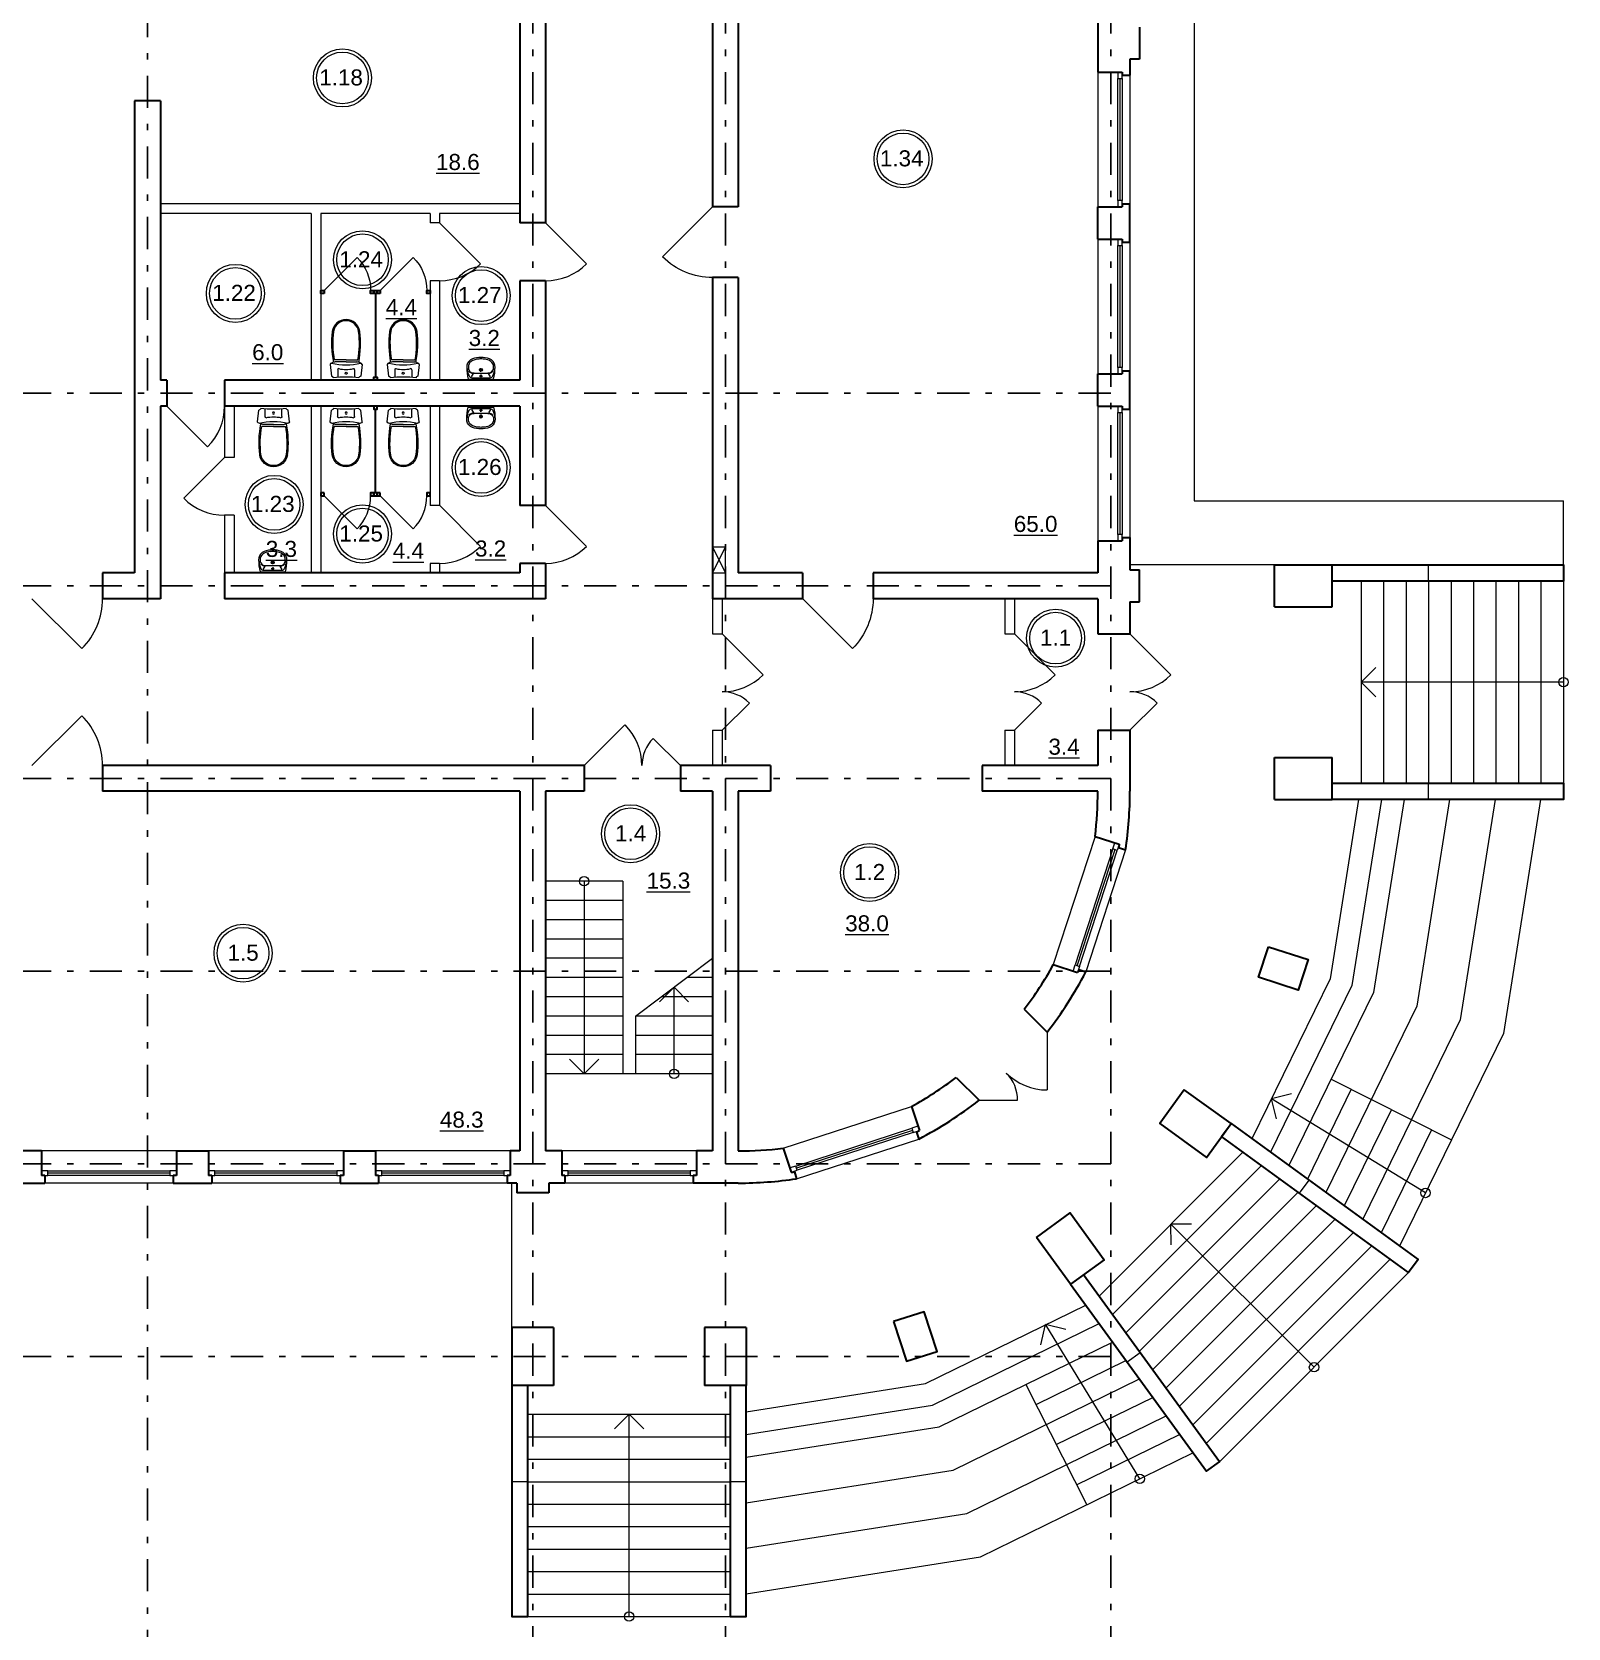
# Model space of a CAD drawing. Header units: metres. Extents: x -306 to 273, y -329 to 512.
# Drawn here: x -270.11 to -246.19, y 296.68 to 321.53 of the extents above; entities that cross this region are included whole.
import ezdxf
from ezdxf.enums import TextEntityAlignment as Align

# ---------------------------------------------------------------- set-up
doc = ezdxf.new("R2010")
doc.units = ezdxf.units.M
doc.header["$MEASUREMENT"] = 0
doc.linetypes.add('( Dashdot )', pattern=[1.001, 0.5, -0.25, 0.001, -0.25])
doc.styles.add('Style-Arial', font='arial.ttf')

# ---------------------------------------------------------------- blocks, each defined once
blk = doc.blocks.new('*U1790')
at = {"color": 7, "linetype": 'Continuous', "lineweight": 13}
blk.add_line((-0.55, -0.389), (0.228, 0.389), dxfattribs=at)
at = {"color": 7, "linetype": 'Continuous', "lineweight": 0}
blk.add_arc((-0.55, -0.389), 1.1, 0, 45, dxfattribs=at)
blk = doc.blocks.new('*U1791')
at = {"color": 7, "linetype": 'Continuous', "lineweight": 13}
for p, q in [((-0.75, -0.318), (-0.114, 0.318)), ((0.75, -0.318), (0.326, 0.106))]:
    blk.add_line(p, q, dxfattribs=at)
at = {"color": 7, "linetype": 'Continuous', "lineweight": 0}
for centre, radius, start, end in [((-0.75, -0.318), 0.9, 0, 45), ((0.75, -0.318), 0.6, 135, 180)]:
    blk.add_arc(centre, radius, start, end, dxfattribs=at)
blk = doc.blocks.new('ун2')
at = {"color": 252, "lineweight": 13}
for p, q in [((-0.131, -0.114), (-0.131, 0.006)), ((0.131, -0.114), (0.131, 0.006)), ((-0.25, -0.194), (-0.229, -0.012)), ((0, -0.235), (-0.168, -0.235)), ((0, -0.235), (0.168, -0.235)), ((0.25, -0.194), (0.229, -0.012)), ((0, -0.266), (-0.184, -0.266)), ((0, -0.266), (0.184, -0.266))]:
    blk.add_line(p, q, dxfattribs=at)
blk.add_circle((0, -0.058), 0.0157, dxfattribs=at)
for centre, radius, start, end in [((-0.225, 0.014), 0.0259, 262.0147, 1.5137), ((0, 1.373), 1.373, 261.6431, 278.3569), ((0.225, 0.014), 0.0258, 178.1572, 278.1058), ((-0.226, -0.192), 0.0242, 185.3126, 270.5398), ((0, -1.267), 1.076, 77.8721, 102.1279), ((1.292, -0.524), 1.518, 168.8327, 186.9654), ((-0.169, -0.152), 0.0829, 229.7034, 270.7895), ((-0.115, -0.115), 0.0166, 175.2998, 270.088), ((0, -0.594), 0.477, 76.0614, 103.9386), ((0.115, -0.115), 0.0166, 269.912, 4.7002), ((0.169, -0.152), 0.0829, 269.2105, 310.2966), ((-1.292, -0.524), 1.518, 353.0346, 11.1673), ((0.226, -0.192), 0.0242, 269.4602, 354.6874), ((1.29, -0.524), 1.497, 170.087, 187.0749), ((-1.29, -0.524), 1.497, 352.9251, 9.913), ((0, -0.679), 0.217, 187.7539, 269.9084), ((0, -0.679), 0.198, 188.5249, 269.9084), ((0, -0.679), 0.198, 270.0916, 351.4751), ((0, -0.679), 0.217, 270.0916, 352.2461)]:
    blk.add_arc(centre, radius, start, end, dxfattribs=at)
blk = doc.blocks.new('ум9')
at = {"color": 252, "lineweight": 13}
for p, q in [((0.317, 0), (-0.317, 0)), ((-0.237, -0.059), (-0.19, -0.143)), ((0.228, -0.039), (-0.228, -0.039)), ((0.185, -0.156), (-0.171, -0.156)), ((0.046, -0.234), (-0.046, -0.234)), ((0.035, -0.08), (-0.035, -0.08)), ((0, -0.115), (0, -0.045)), ((0, -0.189), (0, -0.28)), ((0.237, -0.059), (0.19, -0.143))]:
    blk.add_line(p, q, dxfattribs=at)
for centre, radius in [((0, -0.234), 0.0351), ((0, -0.08), 0.0221), ((0, -0.234), 0.0221)]:
    blk.add_circle(centre, radius, dxfattribs=at)
for centre, radius, start, end in [((1.163, -0.334), 1.518, 167.3206, 178.6525), ((-0.135, -0.304), 0.22, 178.312, 234.1043), ((-0.355, -0.298), 0.00065, 358.312, 358.6525), ((0.089, -0.267), 0.429, 154.5977, 180.3349), ((-0.317, -0.001), 0.00065, 90, 167.3206), ((-0.135, -0.303), 0.18, 141.0504, 245.2718), ((-0.228, -0.117), 0.078, 90, 154.5977), ((-0.135, -0.303), 0.193, 141.0504, 147.7493), ((-0.181, -0.302), 0.159, 98.7111, 129.9424), ((-0.181, -0.302), 0.146, 86.1548, 129.9424), ((0.181, -0.302), 0.146, 50.0576, 93.8452), ((0.181, -0.302), 0.159, 50.0576, 81.2889), ((0.135, -0.303), 0.18, 294.7282, 38.9496), ((0.228, -0.117), 0.078, 25.4023, 90), ((0.135, -0.304), 0.22, 305.8957, 1.688), ((0.135, -0.303), 0.193, 32.2507, 38.9496), ((-0.089, -0.267), 0.429, 359.6651, 25.4023), ((0.317, -0.001), 0.00065, 12.6794, 90), ((-1.163, -0.334), 1.518, 1.3475, 12.6794), ((0.355, -0.298), 0.00065, 181.3475, 181.688), ((-0.035, -0.093), 0.452, 239.6448, 267.5368), ((-0.035, -0.093), 0.413, 244.8898, 267.5368), ((0, 0.104), 0.65, 265.1692, 274.8308), ((0, 0.104), 0.611, 265.1692, 274.8308), ((0.035, -0.093), 0.413, 272.4632, 300.3552), ((0.035, -0.093), 0.452, 272.4632, 300.3552)]:
    blk.add_arc(centre, radius, start, end, dxfattribs=at)
blk = doc.blocks.new('*U1659')
at = {"color": 7, "linetype": 'Continuous', "lineweight": 0}
for p in [(-0.227, 0.114), (0.227, 0.114)]:
    blk.add_line(p, (0, -0.114), dxfattribs=at)
blk = doc.blocks.new('*U1746')
at = {"color": 7, "linetype": 'Continuous', "lineweight": 13}
for radius in [0.452, 0.402]:
    blk.add_circle((0, 0), radius, dxfattribs=at)
at = {"color": 7, "linetype": 'Continuous', "lineweight": 13, "style": 'Style-Arial'}
blk.add_text('1.2', height=0.25, dxfattribs=at).set_placement((-0.242, 0.133), align=Align.TOP_LEFT)
blk = doc.blocks.new('*U1749')
at = {"color": 7, "linetype": 'Continuous', "lineweight": 13}
for radius in [0.452, 0.402]:
    blk.add_circle((0, 0), radius, dxfattribs=at)
at = {"color": 7, "linetype": 'Continuous', "lineweight": 13, "style": 'Style-Arial'}
blk.add_text('1.1', height=0.25, dxfattribs=at).set_placement((-0.242, 0.133), align=Align.TOP_LEFT)
blk = doc.blocks.new('*U1748')
at = {"color": 7, "linetype": 'Continuous', "lineweight": 13}
for radius in [0.452, 0.402]:
    blk.add_circle((0, 0), radius, dxfattribs=at)
at = {"color": 7, "linetype": 'Continuous', "lineweight": 13, "style": 'Style-Arial'}
blk.add_text('1.4', height=0.25, dxfattribs=at).set_placement((-0.242, 0.133), align=Align.TOP_LEFT)
blk = doc.blocks.new('*U1750')
at = {"color": 7, "linetype": 'Continuous', "lineweight": 13}
for radius in [0.452, 0.402]:
    blk.add_circle((0, 0), radius, dxfattribs=at)
at = {"color": 7, "linetype": 'Continuous', "lineweight": 13, "style": 'Style-Arial'}
blk.add_text('1.5', height=0.25, dxfattribs=at).set_placement((-0.242, 0.133), align=Align.TOP_LEFT)
blk = doc.blocks.new('*U1784')
at = {"color": 7, "linetype": 'Continuous', "lineweight": 13}
for radius in [0.452, 0.402]:
    blk.add_circle((0, 0), radius, dxfattribs=at)
at = {"color": 7, "linetype": 'Continuous', "lineweight": 13, "style": 'Style-Arial'}
blk.add_text('1.18', height=0.25, dxfattribs=at).set_placement((-0.361, 0.133), align=Align.TOP_LEFT)
blk = doc.blocks.new('*U1755')
at = {"color": 7, "linetype": 'Continuous', "lineweight": 13}
for radius in [0.452, 0.402]:
    blk.add_circle((0, 0), radius, dxfattribs=at)
at = {"color": 7, "linetype": 'Continuous', "lineweight": 13, "style": 'Style-Arial'}
blk.add_text('1.22', height=0.25, dxfattribs=at).set_placement((-0.361, 0.133), align=Align.TOP_LEFT)
blk = doc.blocks.new('*U1754')
at = {"color": 7, "linetype": 'Continuous', "lineweight": 13}
for radius in [0.452, 0.402]:
    blk.add_circle((0, 0), radius, dxfattribs=at)
at = {"color": 7, "linetype": 'Continuous', "lineweight": 13, "style": 'Style-Arial'}
blk.add_text('1.23', height=0.25, dxfattribs=at).set_placement((-0.361, 0.133), align=Align.TOP_LEFT)
blk = doc.blocks.new('*U1760')
at = {"color": 7, "linetype": 'Continuous', "lineweight": 13}
for radius in [0.452, 0.402]:
    blk.add_circle((0, 0), radius, dxfattribs=at)
at = {"color": 7, "linetype": 'Continuous', "lineweight": 13, "style": 'Style-Arial'}
blk.add_text('1.25', height=0.25, dxfattribs=at).set_placement((-0.361, 0.133), align=Align.TOP_LEFT)
blk = doc.blocks.new('*U1758')
at = {"color": 7, "linetype": 'Continuous', "lineweight": 13}
for radius in [0.452, 0.402]:
    blk.add_circle((0, 0), radius, dxfattribs=at)
at = {"color": 7, "linetype": 'Continuous', "lineweight": 13, "style": 'Style-Arial'}
blk.add_text('1.26', height=0.25, dxfattribs=at).set_placement((-0.361, 0.133), align=Align.TOP_LEFT)
blk = doc.blocks.new('*U1762')
at = {"color": 7, "linetype": 'Continuous', "lineweight": 13}
for radius in [0.452, 0.402]:
    blk.add_circle((0, 0), radius, dxfattribs=at)
at = {"color": 7, "linetype": 'Continuous', "lineweight": 13, "style": 'Style-Arial'}
blk.add_text('1.24', height=0.25, dxfattribs=at).set_placement((-0.361, 0.133), align=Align.TOP_LEFT)
blk = doc.blocks.new('*U1756')
at = {"color": 7, "linetype": 'Continuous', "lineweight": 13}
for radius in [0.452, 0.402]:
    blk.add_circle((0, 0), radius, dxfattribs=at)
at = {"color": 7, "linetype": 'Continuous', "lineweight": 13, "style": 'Style-Arial'}
blk.add_text('1.27', height=0.25, dxfattribs=at).set_placement((-0.361, 0.133), align=Align.TOP_LEFT)
blk = doc.blocks.new('*U1770')
at = {"color": 7, "linetype": 'Continuous', "lineweight": 13}
for radius in [0.452, 0.402]:
    blk.add_circle((0, 0), radius, dxfattribs=at)
at = {"color": 7, "linetype": 'Continuous', "lineweight": 13, "style": 'Style-Arial'}
blk.add_text('1.34', height=0.25, dxfattribs=at).set_placement((-0.361, 0.133), align=Align.TOP_LEFT)
blk = doc.blocks.new('*U1792')
at = {"color": 7, "linetype": 'Continuous', "lineweight": 13}
for p, q in [((-0.2, 0.1), (0.2, -0.1)), ((0.2, 0.1), (-0.2, -0.1))]:
    blk.add_line(p, q, dxfattribs=at)
at = {"color": 7, "linetype": 'Continuous', "lineweight": 13, "flags": 128}
blk.add_lwpolyline([(-0.2, 0.1), (-0.2, -0.1), (0.2, -0.1), (0.2, 0.1), (-0.2, 0.1)], close=True, dxfattribs=at)
blk = doc.blocks.new('*U1794')
at = {"color": 7, "linetype": 'Continuous', "lineweight": 13}
blk.add_line((-0.318, 0.45), (0.318, -0.186), dxfattribs=at)
at = {"color": 7, "linetype": 'Continuous', "lineweight": 0}
blk.add_arc((-0.318, 0.45), 0.9, 270, 315, dxfattribs=at)

msp = doc.modelspace()

# ---------------------------------------------------------------- linework, layer by layer
at = {"color": 1, "linetype": '( Dashdot )'}
for p, q in [((-268.31041645, 342.85164187), (-268.31041645, 294.89642885)), ((-262.31041645, 342.90830687), (-262.31041645, 294.89642885)), ((-259.31041645, 342.90830687), (-259.31041645, 294.89642885)), ((-253.31041645, 342.90830687), (-253.31041645, 294.89642885)), ((-253.31041645, 315.90830687), (-292.45235175, 315.90830687)), ((-253.31041645, 312.90830687), (-292.45235175, 312.90830687)), ((-253.31041645, 309.90830687), (-292.45235175, 309.90830687)), ((-253.31041645, 306.90830687), (-292.45235175, 306.90830687)), ((-253.31041645, 303.90830687), (-292.45235175, 303.90830687)), ((-253.31041645, 300.90830687), (-292.45235175, 300.90830687))]:
    msp.add_line(p, q, dxfattribs=at)
at = {"color": 7, "linetype": 'Continuous', "lineweight": 0}
for p, q in [((-252.01041645, 335.60830687), (-252.01041645, 314.23330687)), ((-253.51041645, 320.90830687), (-253.51041645, 318.80830687)), ((-253.16541645, 320.80830687), (-253.16541645, 318.90830687)), ((-253.01041645, 320.85830687), (-253.01041645, 318.85830687)), ((-253.51041645, 318.30830687), (-253.51041645, 316.20830687)), ((-253.16541645, 318.20830687), (-253.16541645, 316.30830687)), ((-253.01041645, 318.25830687), (-253.01041645, 316.25830687)), ((-253.51041645, 315.70830687), (-253.51041645, 313.60830687)), ((-253.01041645, 315.65830687), (-253.01041645, 313.65830687)), ((-253.16541645, 315.60830687), (-253.16541645, 313.70830687)), ((-252.01041645, 314.23330687), (-246.26041645, 314.23330687)), ((-246.26041645, 313.23330687), (-246.26041645, 314.23330687)), ((-249.06041645, 312.98330687), (-249.06041645, 309.83330687)), ((-248.71041645, 312.98330687), (-248.71041645, 309.83330687)), ((-248.36041645, 312.98330687), (-248.36041645, 309.83330687)), ((-248.01041645, 312.98330687), (-248.01041645, 309.83330687)), ((-247.66041645, 312.98330687), (-247.66041645, 309.83330687)), ((-247.31041645, 312.98330687), (-247.31041645, 309.83330687)), ((-246.96041645, 312.98330687), (-246.96041645, 309.83330687)), ((-246.61041645, 312.98330687), (-246.61041645, 309.83330687)), ((-246.26041645, 311.40830687), (-249.41041645, 311.40830687)), ((-253.5545373, 309.00673228), (-254.20360951, 307.00955796)), ((-253.83022078, 306.99335694), (-253.24296497, 308.80032419)), ((-253.07850318, 308.79944916), (-253.69666719, 306.89737838)), ((-261.51041645, 308.30830687), (-261.51041645, 305.30830687)), ((-260.91041645, 308.00830687), (-262.11041645, 308.00830687)), ((-260.91041645, 307.70830687), (-262.11041645, 307.70830687)), ((-260.91041645, 307.40830687), (-262.11041645, 307.40830687)), ((-260.91041645, 307.10830687), (-262.11041645, 307.10830687)), ((-260.71041645, 306.20830687), (-259.51041645, 307.10830687)), ((-260.91041645, 306.80830687), (-262.11041645, 306.80830687)), ((-259.51041645, 306.80830687), (-259.91041645, 306.80830687)), ((-260.91041645, 306.50830687), (-262.11041645, 306.50830687)), ((-259.51041645, 306.50830687), (-260.31041645, 306.50830687)), ((-260.11041645, 305.30830687), (-260.11041645, 306.65830687)), ((-260.91041645, 306.20830687), (-262.11041645, 306.20830687)), ((-259.51041645, 306.20830687), (-260.71041645, 306.20830687)), ((-260.91041645, 305.90830687), (-262.11041645, 305.90830687)), ((-259.51041645, 305.90830687), (-260.71041645, 305.90830687)), ((-260.91041645, 305.60830687), (-262.11041645, 305.60830687)), ((-259.51041645, 305.60830687), (-260.71041645, 305.60830687)), ((-249.87586685, 305.22838699), (-248.00094983, 304.2821333)), ((-258.40884185, 304.15242772), (-256.41166753, 304.80149993)), ((-248.40563098, 303.45434922), (-250.80548581, 304.92064364)), ((-256.39546652, 304.42811121), (-258.20243376, 303.8408554)), ((-258.20155874, 303.6763936), (-256.29948796, 304.29455761)), ((-267.86041645, 304.10830687), (-269.96041645, 304.10830687)), ((-265.26041645, 304.10830687), (-267.36041645, 304.10830687)), ((-262.66041645, 304.10830687), (-264.76041645, 304.10830687)), ((-259.76041645, 304.10830687), (-261.86041645, 304.10830687)), ((-267.96041645, 303.76330687), (-269.86041645, 303.76330687)), ((-265.36041645, 303.76330687), (-267.26041645, 303.76330687)), ((-262.76041645, 303.76330687), (-264.66041645, 303.76330687)), ((-259.86041645, 303.76330687), (-261.76041645, 303.76330687)), ((-253.28386961, 301.56115552), (-250.9632651, 303.88176003)), ((-267.91041645, 303.60830687), (-269.91041645, 303.60830687)), ((-265.31041645, 303.60830687), (-267.31041645, 303.60830687)), ((-262.71041645, 303.60830687), (-264.71041645, 303.60830687)), ((-259.81041645, 303.60830687), (-261.81041645, 303.60830687)), ((-253.07558038, 301.27447), (-250.67657957, 303.6734708)), ((-252.86729116, 300.98778447), (-250.38989405, 303.46518158)), ((-252.65900193, 300.70109895), (-250.10320853, 303.25689236)), ((-252.45071271, 300.41441343), (-249.816523, 303.04860313)), ((-250.14366836, 300.74155879), (-252.37105472, 302.96894515)), ((-252.24242348, 300.12772791), (-249.52983748, 302.84031391)), ((-252.03413426, 299.84104238), (-249.24315196, 302.63202468)), ((-251.82584504, 299.55435686), (-248.95646644, 302.42373546)), ((-252.8564588, 299.0035214), (-254.32275321, 301.40337623)), ((-254.63049657, 300.47375728), (-253.68424288, 298.59884025)), ((-260.81041645, 296.85830687), (-260.81041645, 300.00830687)), ((-262.38541645, 299.65830687), (-259.23541645, 299.65830687)), ((-262.38541645, 299.30830687), (-259.23541645, 299.30830687)), ((-262.38541645, 298.95830687), (-259.23541645, 298.95830687)), ((-262.38541645, 298.60830687), (-259.23541645, 298.60830687)), ((-262.38541645, 298.25830687), (-259.23541645, 298.25830687)), ((-262.38541645, 297.90830687), (-259.23541645, 297.90830687)), ((-262.38541645, 297.55830687), (-259.23541645, 297.55830687)), ((-262.38541645, 297.20830687), (-259.23541645, 297.20830687))]:
    msp.add_line(p, q, dxfattribs=at)
at = {"color": 7, "linetype": 'Continuous', "lineweight": 30}
for p, q in [((-259.51041645, 325.70830687), (-259.51041645, 318.80830687)), ((-259.11041645, 325.70830687), (-259.11041645, 318.80830687)), ((-262.51041645, 323.15830687), (-262.51041645, 318.55830687)), ((-262.11041645, 323.15830687), (-262.11041645, 318.55830687)), ((-253.51041645, 322.55830687), (-253.51041645, 320.90830687)), ((-252.86041645, 321.60830687), (-252.86041645, 321.10830687)), ((-253.51041645, 320.90830687), (-253.13041645, 320.90830687)), ((-253.13041645, 320.90830687), (-253.13041645, 320.85830687)), ((-252.86041645, 321.10830687), (-253.01041645, 321.10830687)), ((-253.01041645, 321.10830687), (-253.01041645, 320.85830687)), ((-253.13041645, 320.85830687), (-253.01041645, 320.85830687)), ((-268.11041645, 320.45916344), (-268.51041645, 320.45916344)), ((-268.51041645, 320.45916344), (-268.51041645, 313.10830687)), ((-268.11041645, 320.45916344), (-268.11041645, 316.10830687)), ((-259.11041645, 318.80830687), (-259.51041645, 318.80830687)), ((-253.51041645, 318.80830687), (-253.13041645, 318.80830687)), ((-253.51041645, 318.30830687), (-253.51041645, 318.80830687)), ((-253.13041645, 318.85830687), (-253.01041645, 318.85830687)), ((-253.13041645, 318.85830687), (-253.13041645, 318.80830687)), ((-253.01041645, 318.25830687), (-253.01041645, 318.85830687)), ((-262.11041645, 318.55830687), (-262.51041645, 318.55830687)), ((-253.51041645, 318.30830687), (-253.13041645, 318.30830687)), ((-253.13041645, 318.30830687), (-253.13041645, 318.25830687)), ((-253.13041645, 318.25830687), (-253.01041645, 318.25830687)), ((-262.11041645, 317.65830687), (-262.51041645, 317.65830687)), ((-262.51041645, 317.65830687), (-262.51041645, 316.10830687)), ((-262.11041645, 317.65830687), (-262.11041645, 314.15830687)), ((-259.11041645, 317.70830687), (-259.51041645, 317.70830687)), ((-259.51041645, 317.70830687), (-259.51041645, 312.70830687)), ((-259.11041645, 317.70830687), (-259.11041645, 313.10830687)), ((-253.51041645, 316.20830687), (-253.13041645, 316.20830687)), ((-253.51041645, 315.70830687), (-253.51041645, 316.20830687)), ((-253.13041645, 316.25830687), (-253.01041645, 316.25830687)), ((-253.13041645, 316.25830687), (-253.13041645, 316.20830687)), ((-253.01041645, 315.65830687), (-253.01041645, 316.25830687)), ((-268.01041645, 316.10830687), (-268.11041645, 316.10830687)), ((-268.01041645, 316.10830687), (-268.01041645, 315.70830687)), ((-262.51041645, 316.10830687), (-267.11041645, 316.10830687)), ((-267.11041645, 316.10830687), (-267.11041645, 315.70830687)), ((-268.11041645, 315.70830687), (-268.11041645, 312.70830687)), ((-268.01041645, 315.70830687), (-268.11041645, 315.70830687)), ((-262.51041645, 315.70830687), (-267.11041645, 315.70830687)), ((-262.51041645, 315.70830687), (-262.51041645, 314.15830687)), ((-253.51041645, 315.70830687), (-253.13041645, 315.70830687)), ((-253.13041645, 315.70830687), (-253.13041645, 315.65830687)), ((-253.13041645, 315.65830687), (-253.01041645, 315.65830687)), ((-262.11041645, 314.15830687), (-262.51041645, 314.15830687)), ((-253.51041645, 313.60830687), (-253.51041645, 313.10830687)), ((-253.51041645, 313.60830687), (-253.13041645, 313.60830687)), ((-253.13041645, 313.65830687), (-253.01041645, 313.65830687)), ((-253.13041645, 313.65830687), (-253.13041645, 313.60830687)), ((-253.01041645, 313.65830687), (-253.01041645, 313.15830687)), ((-262.11041645, 313.25830687), (-262.51041645, 313.25830687)), ((-262.51041645, 313.25830687), (-262.51041645, 313.10830687)), ((-262.11041645, 313.25830687), (-262.11041645, 312.70830687)), ((-250.76041645, 313.23330687), (-249.86041645, 313.23330687)), ((-250.76041645, 312.58330687), (-250.76041645, 313.23330687)), ((-249.86041645, 312.58330687), (-249.86041645, 313.23330687)), ((-268.51041645, 313.10830687), (-269.01041645, 313.10830687)), ((-269.01041645, 313.10830687), (-269.01041645, 312.70830687)), ((-262.51041645, 313.10830687), (-267.11041645, 313.10830687)), ((-267.11041645, 313.10830687), (-267.11041645, 312.70830687)), ((-258.11041645, 313.10830687), (-259.11041645, 313.10830687)), ((-258.11041645, 313.10830687), (-258.11041645, 312.70830687)), ((-253.51041645, 313.10830687), (-257.01041645, 313.10830687)), ((-257.01041645, 313.10830687), (-257.01041645, 312.70830687)), ((-253.01041645, 313.15830687), (-252.86041645, 313.15830687)), ((-252.86041645, 312.65830687), (-252.86041645, 313.15830687)), ((-268.11041645, 312.70830687), (-269.01041645, 312.70830687)), ((-262.11041645, 312.70830687), (-267.11041645, 312.70830687)), ((-258.11041645, 312.70830687), (-259.51041645, 312.70830687)), ((-253.51041645, 312.70830687), (-257.01041645, 312.70830687)), ((-253.51041645, 312.70830687), (-253.51041645, 312.15830687)), ((-253.01041645, 312.65830687), (-252.86041645, 312.65830687)), ((-253.01041645, 312.65830687), (-253.01041645, 312.15830687)), ((-250.76041645, 312.58330687), (-249.86041645, 312.58330687)), ((-253.51041645, 312.15830687), (-253.01041645, 312.15830687)), ((-253.51041645, 310.65830687), (-253.01041645, 310.65830687)), ((-253.51041645, 310.65830687), (-253.51041645, 310.10830687)), ((-253.01041645, 310.65830687), (-253.01041645, 309.70830687)), ((-250.76041645, 310.23330687), (-249.86041645, 310.23330687)), ((-250.76041645, 309.58330687), (-250.76041645, 310.23330687)), ((-249.86041645, 309.58330687), (-249.86041645, 310.23330687)), ((-269.01041645, 310.10830687), (-269.01041645, 309.70830687)), ((-261.51041645, 310.10830687), (-269.01041645, 310.10830687)), ((-261.51041645, 310.10830687), (-261.51041645, 309.70830687)), ((-260.01041645, 310.10830687), (-260.01041645, 309.70830687)), ((-258.61041645, 310.10830687), (-260.01041645, 310.10830687)), ((-258.61041645, 310.10830687), (-258.61041645, 309.70830687)), ((-253.51041645, 310.10830687), (-255.31041645, 310.10830687)), ((-255.31041645, 310.10830687), (-255.31041645, 309.70830687)), ((-262.51041645, 309.70830687), (-269.01041645, 309.70830687)), ((-262.51041645, 309.70830687), (-262.51041645, 304.10830687)), ((-262.11041645, 309.70830687), (-262.11041645, 304.10830687)), ((-261.51041645, 309.70830687), (-262.11041645, 309.70830687)), ((-259.51041645, 309.70830687), (-260.01041645, 309.70830687)), ((-259.51041645, 309.70830687), (-259.51041645, 304.10830687)), ((-259.11041645, 309.70830687), (-259.11041645, 304.10830687)), ((-258.61041645, 309.70830687), (-259.11041645, 309.70830687)), ((-253.51041645, 309.70830687), (-255.31041645, 309.70830687)), ((-250.76041645, 309.58330687), (-249.86041645, 309.58330687)), ((-253.5545373, 309.00673228), (-253.17877053, 308.88460986)), ((-253.18636641, 308.8345042), (-253.07850318, 308.79944916)), ((-254.20360951, 307.00955796), (-253.82784275, 306.88743553)), ((-253.80453042, 306.93243342), (-253.69666719, 306.89737838)), ((-254.65596225, 306.31451285), (-254.29946141, 305.958012)), ((-255.71662243, 305.25385268), (-255.36012158, 304.89735183)), ((-256.41166753, 304.80149993), (-256.28954511, 304.42573317)), ((-256.33454299, 304.40242084), (-256.29948796, 304.29455761)), ((-269.96041645, 304.10830687), (-272.11041645, 304.10830687)), ((-269.96041645, 304.10830687), (-269.96041645, 303.72830687)), ((-267.86041645, 304.10830687), (-267.86041645, 303.72830687)), ((-267.86041645, 304.10830687), (-267.36041645, 304.10830687)), ((-267.36041645, 304.10830687), (-267.36041645, 303.72830687)), ((-265.26041645, 304.10830687), (-265.26041645, 303.72830687)), ((-265.26041645, 304.10830687), (-264.76041645, 304.10830687)), ((-264.76041645, 304.10830687), (-264.76041645, 303.72830687)), ((-262.51041645, 304.10830687), (-262.66041645, 304.10830687)), ((-262.66041645, 304.10830687), (-262.66041645, 303.72830687)), ((-261.86041645, 304.10830687), (-262.11041645, 304.10830687)), ((-261.86041645, 304.10830687), (-261.86041645, 303.72830687)), ((-259.51041645, 304.10830687), (-259.76041645, 304.10830687)), ((-259.76041645, 304.10830687), (-259.76041645, 303.72830687)), ((-258.40884185, 304.15242772), (-258.28671943, 303.77666096)), ((-269.91041645, 303.72830687), (-269.96041645, 303.72830687)), ((-269.91041645, 303.72830687), (-269.91041645, 303.60830687)), ((-267.91041645, 303.72830687), (-267.91041645, 303.60830687)), ((-267.86041645, 303.72830687), (-267.91041645, 303.72830687)), ((-267.31041645, 303.72830687), (-267.36041645, 303.72830687)), ((-267.31041645, 303.72830687), (-267.31041645, 303.60830687)), ((-265.31041645, 303.72830687), (-265.31041645, 303.60830687)), ((-265.26041645, 303.72830687), (-265.31041645, 303.72830687)), ((-264.71041645, 303.72830687), (-264.76041645, 303.72830687)), ((-264.71041645, 303.72830687), (-264.71041645, 303.60830687)), ((-262.71041645, 303.72830687), (-262.71041645, 303.60830687)), ((-262.66041645, 303.72830687), (-262.71041645, 303.72830687)), ((-261.81041645, 303.72830687), (-261.86041645, 303.72830687)), ((-261.81041645, 303.72830687), (-261.81041645, 303.60830687)), ((-259.81041645, 303.72830687), (-259.81041645, 303.60830687)), ((-259.76041645, 303.72830687), (-259.81041645, 303.72830687)), ((-258.23661377, 303.78425683), (-258.20155874, 303.6763936)), ((-270.41041645, 303.60830687), (-269.91041645, 303.60830687)), ((-267.91041645, 303.60830687), (-267.31041645, 303.60830687)), ((-265.31041645, 303.60830687), (-264.71041645, 303.60830687)), ((-262.56041645, 303.60830687), (-262.71041645, 303.60830687)), ((-262.56041645, 303.60830687), (-262.56041645, 303.45830687)), ((-262.06041645, 303.60830687), (-262.06041645, 303.45830687)), ((-261.81041645, 303.60830687), (-262.06041645, 303.60830687)), ((-259.11041645, 303.60830687), (-259.81041645, 303.60830687)), ((-262.06041645, 303.45830687), (-262.56041645, 303.45830687)), ((-262.63541645, 301.35830687), (-262.63541645, 300.45830687)), ((-261.98541645, 301.35830687), (-262.63541645, 301.35830687)), ((-261.98541645, 301.35830687), (-261.98541645, 300.45830687)), ((-259.63541645, 301.35830687), (-259.63541645, 300.45830687)), ((-258.98541645, 301.35830687), (-259.63541645, 301.35830687)), ((-258.98541645, 301.35830687), (-258.98541645, 300.45830687)), ((-261.98541645, 300.45830687), (-262.63541645, 300.45830687)), ((-258.98541645, 300.45830687), (-259.63541645, 300.45830687))]:
    msp.add_line(p, q, dxfattribs=at)
at = {"color": 7, "linetype": 'Continuous', "lineweight": 13}
for p, q in [((-262.51041645, 318.85830687), (-268.11041645, 318.85830687)), ((-265.76041645, 318.70830687), (-268.11041645, 318.70830687)), ((-265.76041645, 318.70830687), (-265.76041645, 316.10830687)), ((-265.61041645, 318.70830687), (-265.61041645, 316.10830687)), ((-263.91041645, 318.70830687), (-265.61041645, 318.70830687)), ((-263.91041645, 318.70830687), (-263.91041645, 318.55830687)), ((-262.51041645, 318.70830687), (-263.76041645, 318.70830687)), ((-263.76041645, 318.70830687), (-263.76041645, 318.55830687)), ((-263.76041645, 318.55830687), (-263.91041645, 318.55830687)), ((-263.76041645, 318.55830687), (-263.12402034, 317.92191077)), ((-262.11041645, 318.55830687), (-261.47402034, 317.92191077)), ((-263.91041645, 317.65830687), (-263.91041645, 316.10830687)), ((-263.76041645, 317.65830687), (-263.91041645, 317.65830687)), ((-263.76041645, 317.65830687), (-263.76041645, 316.10830687)), ((-268.01041645, 315.70830687), (-267.37402034, 315.07191077)), ((-267.11041645, 315.70830687), (-267.11041645, 314.90830687)), ((-266.96041645, 315.70830687), (-266.96041645, 314.90830687)), ((-265.76041645, 315.70830687), (-265.76041645, 313.10830687)), ((-265.61041645, 315.70830687), (-265.61041645, 313.10830687)), ((-263.91041645, 315.70830687), (-263.91041645, 314.15830687)), ((-263.76041645, 315.70830687), (-263.76041645, 314.15830687)), ((-267.11041645, 314.90830687), (-267.74681255, 314.27191077)), ((-266.96041645, 314.90830687), (-267.11041645, 314.90830687)), ((-263.76041645, 314.15830687), (-263.91041645, 314.15830687)), ((-266.96041645, 314.00830687), (-267.11041645, 314.00830687)), ((-267.11041645, 314.00830687), (-267.11041645, 313.10830687)), ((-266.96041645, 314.00830687), (-266.96041645, 313.10830687)), ((-263.91041645, 313.25830687), (-263.91041645, 313.10830687)), ((-263.76041645, 313.25830687), (-263.91041645, 313.25830687)), ((-263.76041645, 313.25830687), (-263.76041645, 313.10830687)), ((-250.76041645, 313.23330687), (-253.01041645, 313.23330687)), ((-248.36041645, 312.98330687), (-248.36041645, 313.23330687)), ((-249.41041645, 312.98330687), (-249.41041645, 309.83330687)), ((-246.26041645, 312.98330687), (-246.26041645, 309.83330687)), ((-270.11041645, 312.70830687), (-269.33259899, 311.93048941)), ((-259.51041645, 312.70830687), (-259.51041645, 312.15830687)), ((-259.36041645, 312.70830687), (-259.36041645, 312.15830687)), ((-254.96041645, 312.70830687), (-254.96041645, 312.15830687)), ((-254.81041645, 312.70830687), (-254.81041645, 312.15830687)), ((-259.51041645, 312.15830687), (-259.36041645, 312.15830687)), ((-254.96041645, 312.15830687), (-254.81041645, 312.15830687)), ((-259.51041645, 310.65830687), (-259.36041645, 310.65830687)), ((-259.51041645, 310.65830687), (-259.51041645, 310.10830687)), ((-259.36041645, 310.65830687), (-259.36041645, 310.10830687)), ((-254.96041645, 310.65830687), (-254.81041645, 310.65830687)), ((-254.96041645, 310.65830687), (-254.96041645, 310.10830687)), ((-254.81041645, 310.65830687), (-254.81041645, 310.10830687)), ((-248.36041645, 309.58330687), (-248.36041645, 309.83330687)), ((-260.91041645, 308.30830687), (-262.11041645, 308.30830687)), ((-260.91041645, 308.30830687), (-260.91041645, 305.30830687)), ((-260.71041645, 306.20830687), (-260.71041645, 305.30830687)), ((-259.51041645, 305.30830687), (-262.11041645, 305.30830687)), ((-253.49215883, 301.84784104), (-251.24995062, 304.09004925)), ((-262.63541645, 301.35830687), (-262.63541645, 303.60830687)), ((-250.3687166, 303.44979526), (-250.22177029, 303.65204951)), ((-251.61755581, 299.26767134), (-248.66978091, 302.21544623)), ((-252.85190484, 300.96660703), (-253.05415909, 300.81966071)), ((-262.38541645, 300.00830687), (-259.23541645, 300.00830687)), ((-262.38541645, 298.95830687), (-262.63541645, 298.95830687)), ((-258.98541645, 298.95830687), (-259.23541645, 298.95830687)), ((-262.38541645, 296.85830687), (-259.23541645, 296.85830687))]:
    msp.add_line(p, q, dxfattribs=at)
at = {"color": 252, "linetype": 'Continuous', "lineweight": 13}
for p, q in [((-265.04776403, 318.02095929), (-265.56041645, 317.50830687)), ((-264.17276403, 318.02095929), (-264.68541645, 317.50830687)), ((-265.04776403, 313.79565445), (-265.56041645, 314.30830687)), ((-264.17276403, 313.79565445), (-264.68541645, 314.30830687))]:
    msp.add_line(p, q, dxfattribs=at)
at = {"color": 252, "linetype": 'Continuous', "lineweight": 30}
for p, q in [((-264.76041645, 317.45830687), (-264.76041645, 316.15830687)), ((-264.76041645, 314.35830687), (-264.76041645, 315.65830687))]:
    msp.add_line(p, q, dxfattribs=at)
at = {"color": 7, "linetype": 'Continuous', "lineweight": 13, "flags": 128}
for points in [[(-253.20041645, 320.90830687), (-253.20041645, 320.80830687), (-253.13041645, 320.80830687), (-253.13041645, 320.90830687), (-253.20041645, 320.90830687)], [(-253.20041645, 318.90830687), (-253.20041645, 318.80830687), (-253.13041645, 318.80830687), (-253.13041645, 318.90830687), (-253.20041645, 318.90830687)], [(-253.20041645, 318.30830687), (-253.20041645, 318.20830687), (-253.13041645, 318.20830687), (-253.13041645, 318.30830687), (-253.20041645, 318.30830687)], [(-253.20041645, 316.30830687), (-253.20041645, 316.20830687), (-253.13041645, 316.20830687), (-253.13041645, 316.30830687), (-253.20041645, 316.30830687)], [(-253.20041645, 315.70830687), (-253.20041645, 315.60830687), (-253.13041645, 315.60830687), (-253.13041645, 315.70830687), (-253.20041645, 315.70830687)], [(-253.20041645, 313.70830687), (-253.20041645, 313.60830687), (-253.13041645, 313.60830687), (-253.13041645, 313.70830687), (-253.20041645, 313.70830687)], [(-253.27625121, 308.81114206), (-253.24534301, 308.9062456), (-253.17877053, 308.88460986), (-253.20967873, 308.78950632), (-253.27625121, 308.81114206)], [(-253.89441522, 306.90907128), (-253.86350702, 307.00417481), (-253.79693454, 306.98253907), (-253.82784275, 306.88743553), (-253.89441522, 306.90907128)], [(-256.31118085, 304.49230565), (-256.40628439, 304.46139745), (-256.38464865, 304.39482497), (-256.28954511, 304.42573317), (-256.31118085, 304.49230565)], [(-269.86041645, 303.79830687), (-269.96041645, 303.79830687), (-269.96041645, 303.72830687), (-269.86041645, 303.72830687), (-269.86041645, 303.79830687)], [(-267.86041645, 303.79830687), (-267.96041645, 303.79830687), (-267.96041645, 303.72830687), (-267.86041645, 303.72830687), (-267.86041645, 303.79830687)], [(-267.26041645, 303.79830687), (-267.36041645, 303.79830687), (-267.36041645, 303.72830687), (-267.26041645, 303.72830687), (-267.26041645, 303.79830687)], [(-265.26041645, 303.79830687), (-265.36041645, 303.79830687), (-265.36041645, 303.72830687), (-265.26041645, 303.72830687), (-265.26041645, 303.79830687)], [(-264.66041645, 303.79830687), (-264.76041645, 303.79830687), (-264.76041645, 303.72830687), (-264.66041645, 303.72830687), (-264.66041645, 303.79830687)], [(-262.66041645, 303.79830687), (-262.76041645, 303.79830687), (-262.76041645, 303.72830687), (-262.66041645, 303.72830687), (-262.66041645, 303.79830687)], [(-261.76041645, 303.79830687), (-261.86041645, 303.79830687), (-261.86041645, 303.72830687), (-261.76041645, 303.72830687), (-261.76041645, 303.79830687)], [(-259.76041645, 303.79830687), (-259.86041645, 303.79830687), (-259.86041645, 303.72830687), (-259.76041645, 303.72830687), (-259.76041645, 303.79830687)], [(-258.21325163, 303.87414164), (-258.30835517, 303.84323344), (-258.28671943, 303.77666096), (-258.19161589, 303.80756916), (-258.21325163, 303.87414164)]]:
    msp.add_lwpolyline(points, close=True, dxfattribs=at)
at = {"color": 7, "linetype": 'Continuous', "lineweight": 0, "flags": 128}
for points in [[(-253.13041645, 318.90830687), (-253.20041645, 318.90830687), (-253.20041645, 320.80830687), (-253.13041645, 320.80830687), (-253.13041645, 318.90830687)], [(-253.13041645, 316.30830687), (-253.20041645, 316.30830687), (-253.20041645, 318.20830687), (-253.13041645, 318.20830687), (-253.13041645, 316.30830687)], [(-253.13041645, 313.70830687), (-253.20041645, 313.70830687), (-253.20041645, 315.60830687), (-253.13041645, 315.60830687), (-253.13041645, 313.70830687)], [(-253.20967873, 308.78950632), (-253.27625121, 308.81114206), (-253.86350702, 307.00417481), (-253.79693454, 306.98253907), (-253.20967873, 308.78950632)], [(-258.19161589, 303.80756916), (-258.21325163, 303.87414164), (-256.40628439, 304.46139745), (-256.38464865, 304.39482497), (-258.19161589, 303.80756916)], [(-269.86041645, 303.72830687), (-269.86041645, 303.79830687), (-267.96041645, 303.79830687), (-267.96041645, 303.72830687), (-269.86041645, 303.72830687)], [(-267.26041645, 303.72830687), (-267.26041645, 303.79830687), (-265.36041645, 303.79830687), (-265.36041645, 303.72830687), (-267.26041645, 303.72830687)], [(-264.66041645, 303.72830687), (-264.66041645, 303.79830687), (-262.76041645, 303.79830687), (-262.76041645, 303.72830687), (-264.66041645, 303.72830687)], [(-261.76041645, 303.72830687), (-261.76041645, 303.79830687), (-259.86041645, 303.79830687), (-259.86041645, 303.72830687), (-261.76041645, 303.72830687)]]:
    msp.add_lwpolyline(points, close=True, dxfattribs=at)
at = {"color": 252, "linetype": 'Continuous', "lineweight": 30, "flags": 128}
for points in [[(-265.56041645, 317.45830687), (-265.61041645, 317.45830687), (-265.61041645, 317.50830687), (-265.56041645, 317.50830687), (-265.56041645, 317.45830687)], [(-264.78541645, 317.45830687), (-264.83541645, 317.45830687), (-264.83541645, 317.50830687), (-264.78541645, 317.50830687), (-264.78541645, 317.45830687)], [(-264.73541645, 317.45830687), (-264.78541645, 317.45830687), (-264.78541645, 317.50830687), (-264.73541645, 317.50830687), (-264.73541645, 317.45830687)], [(-264.68541645, 317.45830687), (-264.73541645, 317.45830687), (-264.73541645, 317.50830687), (-264.68541645, 317.50830687), (-264.68541645, 317.45830687)], [(-263.91041645, 317.45830687), (-263.96041645, 317.45830687), (-263.96041645, 317.50830687), (-263.91041645, 317.50830687), (-263.91041645, 317.45830687)], [(-264.73541645, 316.10830687), (-264.78541645, 316.10830687), (-264.78541645, 316.15830687), (-264.73541645, 316.15830687), (-264.73541645, 316.10830687)], [(-264.73541645, 315.70830687), (-264.78541645, 315.70830687), (-264.78541645, 315.65830687), (-264.73541645, 315.65830687), (-264.73541645, 315.70830687)], [(-265.56041645, 314.35830687), (-265.61041645, 314.35830687), (-265.61041645, 314.30830687), (-265.56041645, 314.30830687), (-265.56041645, 314.35830687)], [(-264.78541645, 314.35830687), (-264.83541645, 314.35830687), (-264.83541645, 314.30830687), (-264.78541645, 314.30830687), (-264.78541645, 314.35830687)], [(-264.73541645, 314.35830687), (-264.78541645, 314.35830687), (-264.78541645, 314.30830687), (-264.73541645, 314.30830687), (-264.73541645, 314.35830687)], [(-264.68541645, 314.35830687), (-264.73541645, 314.35830687), (-264.73541645, 314.30830687), (-264.68541645, 314.30830687), (-264.68541645, 314.35830687)], [(-263.91041645, 314.35830687), (-263.96041645, 314.35830687), (-263.96041645, 314.30830687), (-263.91041645, 314.30830687), (-263.91041645, 314.35830687)]]:
    msp.add_lwpolyline(points, close=True, dxfattribs=at)
at = {"color": 7, "linetype": 'Continuous', "lineweight": 30, "flags": 128}
for points in [[(-249.86041645, 313.23330687), (-246.26041645, 313.23330687), (-246.26041645, 312.98330687), (-249.86041645, 312.98330687), (-249.86041645, 313.23330687)], [(-249.86041645, 309.83330687), (-246.26041645, 309.83330687), (-246.26041645, 309.58330687), (-249.86041645, 309.58330687), (-249.86041645, 309.83330687)], [(-250.85327294, 307.28826387), (-250.2350862, 307.08740282), (-250.3895947, 306.61187456), (-251.00778143, 306.81273561), (-250.85327294, 307.28826387)], [(-252.16341108, 305.06273412), (-252.54547149, 304.53687307), (-251.8173562, 304.00786635), (-251.43529578, 304.53372739), (-252.16341108, 305.06273412)], [(-251.43529578, 304.53372739), (-248.5228346, 302.41770048), (-248.66978091, 302.21544623), (-251.58224209, 304.33147314), (-251.43529578, 304.53372739)], [(-254.4648437, 302.7613015), (-253.93898265, 303.14336191), (-253.40997592, 302.41524662), (-253.93583697, 302.0331862), (-254.4648437, 302.7613015)], [(-253.93583697, 302.0331862), (-251.81981006, 299.12072502), (-251.61755581, 299.26767134), (-253.73358272, 302.18013252), (-253.93583697, 302.0331862)], [(-256.69037344, 301.45116336), (-256.4895124, 300.83297663), (-256.01398414, 300.98748512), (-256.21484518, 301.60567186), (-256.69037344, 301.45116336)], [(-262.63541645, 300.45830687), (-262.63541645, 296.85830687), (-262.38541645, 296.85830687), (-262.38541645, 300.45830687), (-262.63541645, 300.45830687)], [(-259.23541645, 300.45830687), (-259.23541645, 296.85830687), (-258.98541645, 296.85830687), (-258.98541645, 300.45830687), (-259.23541645, 300.45830687)]]:
    msp.add_lwpolyline(points, close=True, dxfattribs=at)
at = {"color": 7, "linetype": 'Continuous', "lineweight": 13, "flags": 128}
for points in [[(-249.44960188, 309.58330687), (-249.89154597, 306.7901274), (-251.11013242, 304.29748238)], [(-246.61477038, 309.58330687), (-247.19158751, 305.93770146), (-248.81031214, 302.62656514)], [(-258.98541645, 300.0474923), (-256.19223698, 300.48943639), (-253.69959196, 301.70802285)], [(-258.98541645, 297.21266081), (-255.33981104, 297.78947794), (-252.02867472, 299.40820256)]]:
    msp.add_lwpolyline(points, dxfattribs=at)
at = {"color": 7, "linetype": 'Continuous', "lineweight": 0, "flags": 128}
for points in [[(-249.09524794, 309.58330687), (-249.55405116, 306.68357416), (-250.82265489, 304.08861773)], [(-248.740894, 309.58330687), (-249.21655636, 306.57702091), (-250.53517735, 303.87975307)], [(-248.03218613, 309.58330687), (-248.54156674, 306.36391443), (-249.96022228, 303.46202376)], [(-247.32347826, 309.58330687), (-247.86657713, 306.15080794), (-249.38526721, 303.04429445)], [(-249.56338068, 305.07067804), (-250.24769982, 303.67088842)], [(-248.93840834, 304.75526015), (-249.67274474, 303.25315911)], [(-248.313436, 304.43984225), (-249.09778967, 302.83542979)], [(-258.98541645, 299.69313836), (-256.08568373, 300.15194159), (-253.4907273, 301.42054531)], [(-258.98541645, 299.33878443), (-255.97913049, 299.81444678), (-253.28186265, 301.13306777)], [(-254.47278762, 300.16127111), (-253.07299799, 300.84559024)], [(-258.98541645, 298.63007655), (-255.76602401, 299.13945717), (-252.86413334, 300.5581127)], [(-254.15736972, 299.53629876), (-252.65526868, 300.27063517)], [(-258.98541645, 297.92136868), (-255.55291752, 298.46446755), (-252.44640403, 299.98315763)], [(-253.84195182, 298.91132642), (-252.23753937, 299.6956801)]]:
    msp.add_lwpolyline(points, dxfattribs=at)
at = {"color": 7, "linetype": 'Continuous', "lineweight": 0}
for centre in [(-246.26041645, 311.40830687), (-261.51041645, 308.30830687), (-260.11041645, 305.30830687), (-248.40563098, 303.45434922), (-250.14366836, 300.74155879), (-252.8564588, 299.0035214), (-260.81041645, 296.85830687)]:
    msp.add_circle(centre, 0.07327717, dxfattribs=at)
at = {"color": 252, "linetype": 'Continuous', "lineweight": 0, "extrusion": (0, 0, -1)}
for centre in [(265.56041645, 317.50830687), (264.68541645, 317.50830687)]:
    msp.add_arc(centre, 0.725, 135, 180, dxfattribs=at)
at = {"color": 7, "linetype": 'Continuous', "lineweight": 0}
for centre, radius, start, end in [((-263.76041645, 318.55830687), 0.9, 270, 315), ((-262.11041645, 318.55830687), 0.9, 270, 315), ((-268.01041645, 315.70830687), 0.9, 315, 0), ((-267.11041645, 314.90830687), 0.9, 225, 270), ((-270.11041645, 312.70830687), 1.1, 315, 0)]:
    msp.add_arc(centre, radius, start, end, dxfattribs=at)
at = {"color": 252, "linetype": 'Continuous', "lineweight": 0}
for centre in [(-265.56041645, 314.30830687), (-264.68541645, 314.30830687)]:
    msp.add_arc(centre, 0.725, 315, 0, dxfattribs=at)
at = {"color": 7, "linetype": 'Continuous', "lineweight": 30}
for centre, radius, start, end in [((-259.11041645, 309.70830687), 5.6, 352.803006301, 0), ((-259.11041645, 309.70830687), 6.1, 351.43142215, 0), ((-259.11041645, 309.70830687), 5.6, 322.696668939, 331.189160552), ((-259.11041645, 309.70830687), 6.1, 322.062433554, 332.560744703), ((-259.11041645, 309.70830687), 5.6, 298.810839448, 307.303331061), ((-259.11041645, 309.70830687), 6.1, 297.439255297, 307.937566446), ((-259.06286468, 309.72376097), 5.98, 297.144816238, 297.630376833), ((-259.11041645, 309.70830687), 5.6, 270, 277.196993699), ((-259.15796822, 309.69285277), 5.98, 278.377456314, 278.863016909), ((-259.11041645, 309.70830687), 6.1, 270, 278.56857785)]:
    msp.add_arc(centre, radius, start, end, dxfattribs=at)
at = {"color": 7, "linetype": 'Continuous', "lineweight": 30, "extrusion": (0, 0, -1)}
for centre, start, end in [((259.09496235, 309.75585864), 188.377456315, 188.863016909), ((259.12587055, 309.6607551), 207.144816238, 207.630376833)]:
    msp.add_arc(centre, 5.98, start, end, dxfattribs=at)

# ---------------------------------------------------------------- block references
at = {"color": 7, "linetype": 'Continuous', "lineweight": 13}
for name, p in [('*U1784', (-265.27482232, 320.81679264)), ('*U1770', (-256.5438922, 319.55663423)), ('*U1762', (-264.96191377, 317.98521667)), ('*U1755', (-266.94161317, 317.46213395)), ('*U1756', (-263.11423344, 317.42761056)), ('*U1758', (-263.11423344, 314.75133599)), ('*U1754', (-266.33763708, 314.17599028)), ('*U1760', (-264.96191377, 313.71551723)), ('*U1794', (-263.44222909, 313.70831633)), ('*U1794', (-261.79222909, 313.70831633)), ('*U1749', (-254.16840947, 312.09398464)), ('*U1790', (-269.56044047, 310.49718678)), ('*U1791', (-260.76044047, 310.42648678)), ('*U1748', (-260.78664504, 309.04782803)), ('*U1746', (-257.06525774, 308.44428955)), ('*U1750', (-266.82221163, 307.18827622))]:
    msp.add_blockref(name, p, dxfattribs=at)
at = {"color": 7, "linetype": 'Continuous', "lineweight": 13, "extrusion": (0, 0, -1)}
for p, rotation in [((259.89929635, 318.25833089), 270), ((257.56044047, 312.31942696), 180)]:
    msp.add_blockref('*U1790', p, dxfattribs=dict(at, rotation=rotation))
at = {"color": 252, "lineweight": 13, "rotation": 180}
for p in [(-265.21774039, 316.15942769), (-264.32730335, 316.15942769)]:
    msp.add_blockref('ун2', p, dxfattribs=at)
at = {"color": 252, "lineweight": 13, "xscale": 0.622159090909089, "yscale": 0.622159090909089, "zscale": 0.622159090909089, "rotation": 180}
for p in [(-263.11760168, 316.12522839), (-266.36046027, 313.12577955)]:
    msp.add_blockref('ум9', p, dxfattribs=at)
at = {"color": 252, "lineweight": 13, "extrusion": (0, 0, -1)}
for p in [(266.34754792, 315.65718605), (265.21774039, 315.65718605), (264.32730335, 315.65718605)]:
    msp.add_blockref('ун2', p, dxfattribs=at)
at = {"color": 252, "lineweight": 13, "extrusion": (0, 0, -1), "xscale": 0.622159090909089, "yscale": 0.622159090909089, "zscale": 0.622159090909089}
msp.add_blockref('ум9', (263.11760168, 315.69138535), dxfattribs=at)
at = {"color": 7, "linetype": 'Continuous', "lineweight": 13}
for name, p, rotation in [('*U1792', (-259.41038391, 313.30831086), 90), ('*U1791', (-259.04223654, 311.40833089), 270), ('*U1791', (-254.49223654, 311.40833089), 270), ('*U1791', (-252.69223654, 311.40833089), 270), ('*U1791', (-254.60478733, 305.20271173), 224.9999999999987)]:
    msp.add_blockref(name, p, dxfattribs=dict(at, rotation=rotation))
at = {"color": 7, "linetype": 'Continuous', "lineweight": 0, "extrusion": (0, 0, -1)}
for p, rotation in [((249.29682549, 311.40831026), 90), ((250.70855384, 304.86142287), 121.424636737663)]:
    msp.add_blockref('*U1659', p, dxfattribs=dict(at, rotation=rotation))
at = {"color": 7, "linetype": 'Continuous', "lineweight": 0}
for p, rotation in [((-260.11041984, 306.54471591), 180), ((-252.29073619, 302.88862181), 225.0000000000007), ((-254.26353244, 301.30644427), 211.4246367376645), ((-260.81041984, 299.89471591), 180.0000000000003)]:
    msp.add_blockref('*U1659', p, dxfattribs=dict(at, rotation=rotation))
msp.add_blockref('*U1659', (-261.51041305, 305.42189783), dxfattribs=at)

# ---------------------------------------------------------------- texts
at = {"color": 7, "linetype": 'Continuous', "lineweight": 13, "style": 'Style-Arial'}
for s, p in [('%%u18.6%%U', (-263.81717502, 319.63320122)), ('%%u4.4%%U', (-264.60028082, 317.37222826)), ('%%u3.2%%U', (-263.30810358, 316.8924877)), ('%%u6.0%%U', (-266.6803526, 316.67108665)), ('%%u65.0%%U', (-254.8192761, 313.99688497)), ('%%u3.3%%U', (-266.4675157, 313.60802953)), ('%%u4.4%%U', (-264.48990835, 313.57920901)), ('%%u3.2%%U', (-263.20967785, 313.61448186)), ('%%u3.4%%U', (-254.27933162, 310.52846804)), ('%%u15.3%%U', (-260.53750064, 308.44334782)), ('%%u38.0%%U', (-257.44522889, 307.77744838)), ('%%u48.3%%U', (-263.75652168, 304.72152621))]:
    msp.add_text(s, height=0.25, dxfattribs=at).set_placement(p, align=Align.TOP_LEFT)

doc.saveas('drawing.dxf')
